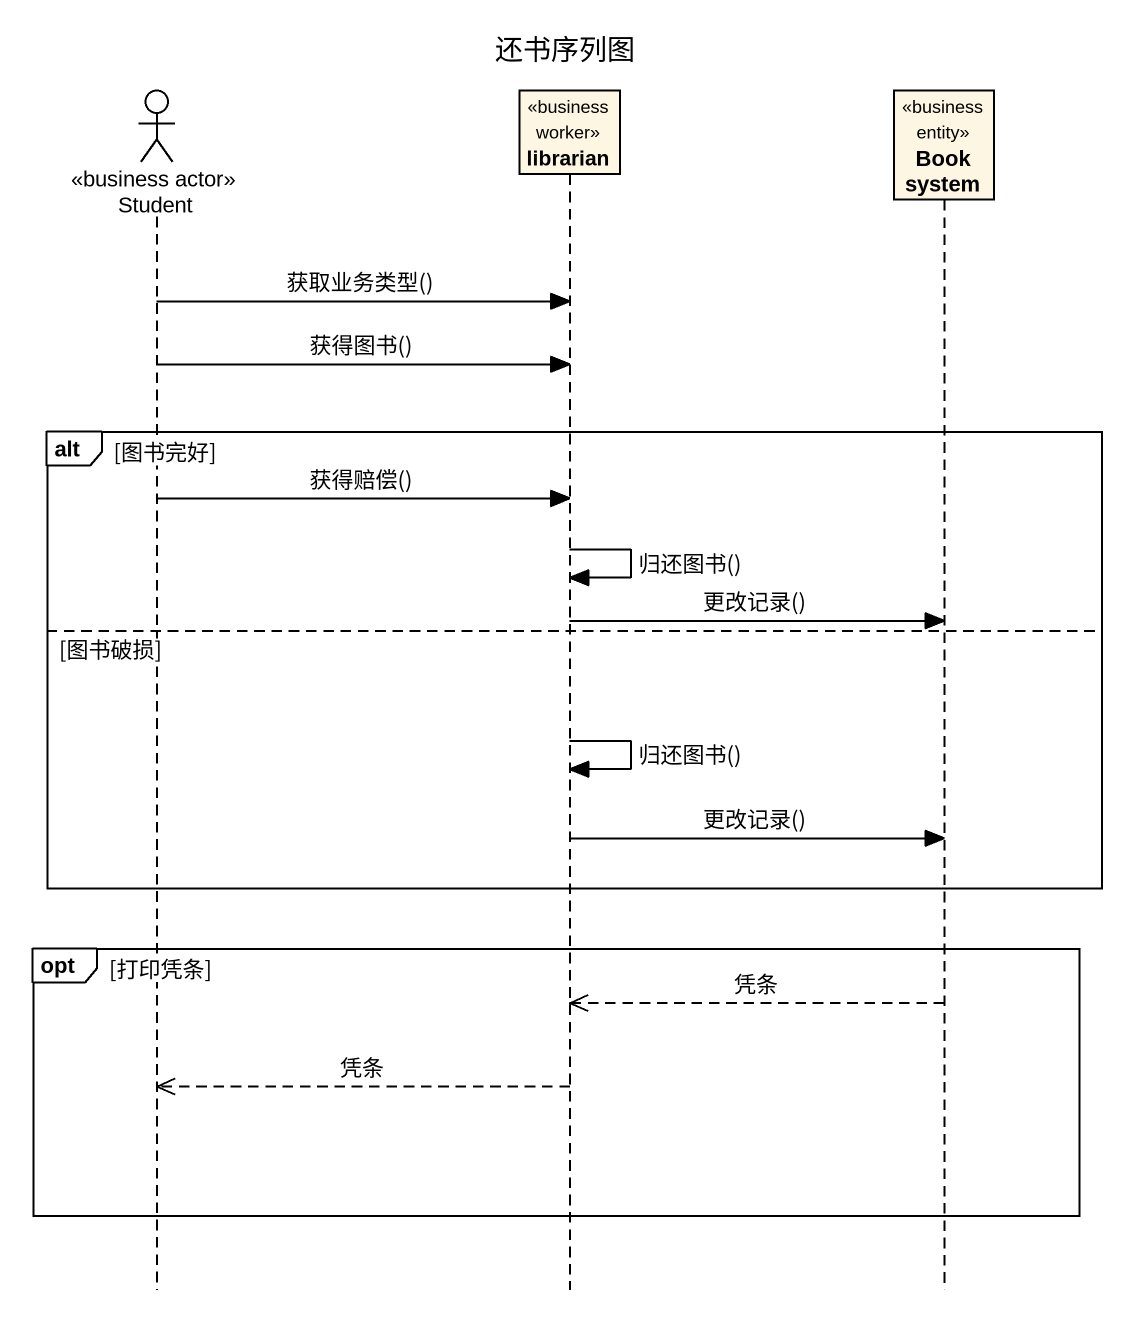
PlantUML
@startuml
title 还书序列图
hide footbox
actor Student <<business actor>>
participant librarian <<business worker>>
participant "Book system" as Book_system <<business entity>>

Student -> librarian : 获取业务类型()
Student -> librarian : 获得图书()
alt 图书完好
  Student -> librarian : 获得赔偿()
  librarian -> librarian : 归还图书()
  librarian -> Book_system : 更改记录()
else 图书破损
  librarian -> librarian : 归还图书()
  librarian -> Book_system : 更改记录()
end
opt 打印凭条
  Book_system -->> librarian : 凭条
  librarian -->> Student : 凭条
end
@enduml
